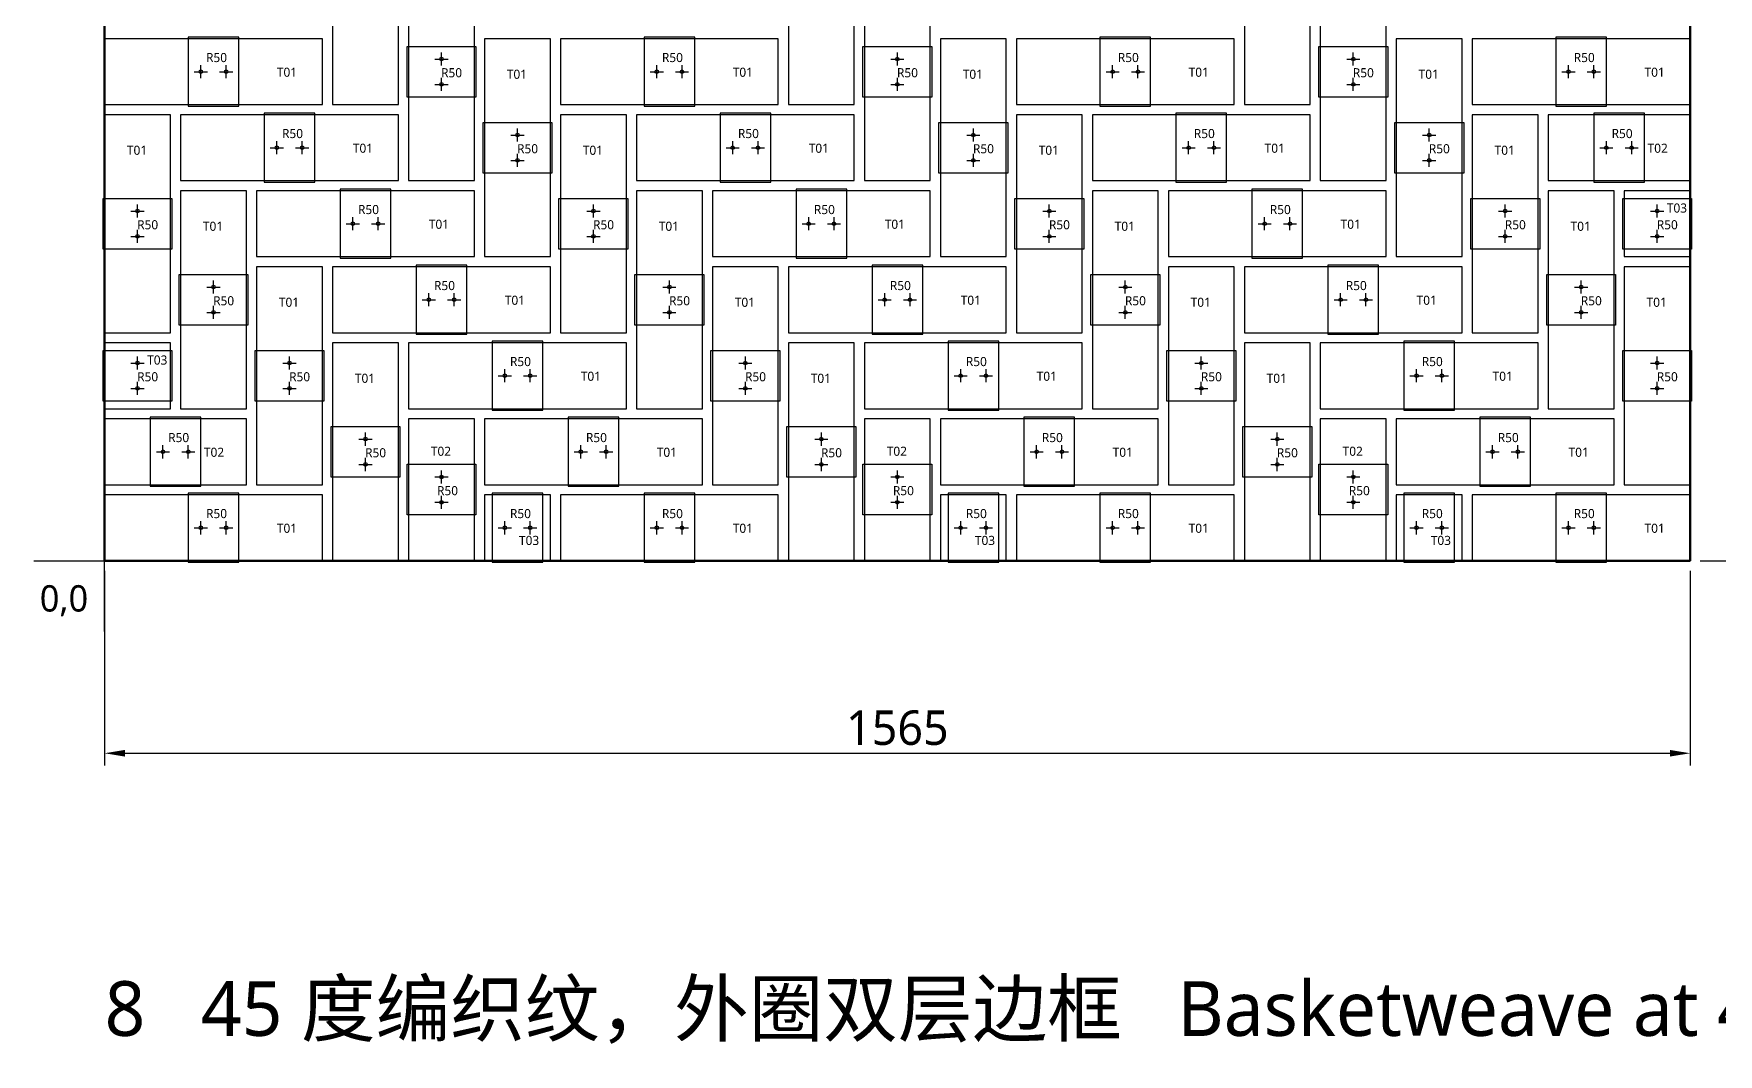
# Model space of a CAD drawing. Header units: millimetres. Extents: x -190 to 7814, y -8952 to 208.
# Drawn here: x 2502 to 4165, y -6627 to -5620 of the extents above; entities that cross this region are included whole.
import ezdxf
from ezdxf.enums import TextEntityAlignment as Align

# ---------------------------------------------------------------- set-up
doc = ezdxf.new("R2010")
doc.units = ezdxf.units.MM
for name, color, linetype in [('BOARD', 7, 'Continuous'), ('DIM', 8, 'Continuous'), ('ORIGIN', 1, 'Continuous'), ('P5_CLIP', 5, 'Continuous'), ('P5_HOLE', 1, 'Continuous'), ('P5_SLIP', 7, 'Continuous'), ('P5_TXT_B', 7, 'Continuous'), ('P5_TXT_C', 5, 'Continuous'), ('TITLE', 7, 'Continuous')]:
    doc.layers.add(name, color=color, linetype=linetype)
doc.styles.add('CN', font='msyh.ttc')
doc.dimstyles.new('MM', dxfattribs={"dimtxt": 34, "dimasz": 20, "dimexe": 12, "dimexo": 10, "dimgap": 8, "dimtad": 1, "dimdec": 1, "dimdsep": 46, "dimtxsty": 'CN', "dimcen": 2.5, "dimazin": 3, "dimtfac": 1, "dimtmove": 0, "dimatfit": 3})

msp = doc.modelspace()

# ---------------------------------------------------------------- linework, layer by layer
at = {"layer": 'BOARD', "lineweight": 50}
msp.add_lwpolyline([(2572.5, -6139.5), (4137.5, -6139.5), (4137.5, -4724.5), (2572.5, -4724.5)], close=True, dxfattribs=at)
at = {"layer": 'ORIGIN'}
for p, q in [((2572.5, -6209.5), (2572.5, -6049.5)), ((2502.5, -6139.5), (2662.5, -6139.5))]:
    msp.add_line(p, q, dxfattribs=at)
at = {"layer": 'P5_CLIP'}
for points in [[(2655, -5691), (2705, -5691), (2705, -5623), (2655, -5623)], [(2871, -5682), (2871, -5632), (2939, -5632), (2939, -5682)], [(3105, -5691), (3155, -5691), (3155, -5623), (3105, -5623)], [(3321, -5682), (3321, -5632), (3389, -5632), (3389, -5682)], [(3555, -5691), (3605, -5691), (3605, -5623), (3555, -5623)], [(3771, -5682), (3771, -5632), (3839, -5632), (3839, -5682)], [(4005, -5691), (4055, -5691), (4055, -5623), (4005, -5623)], [(2730, -5766), (2780, -5766), (2780, -5698), (2730, -5698)], [(3180, -5766), (3230, -5766), (3230, -5698), (3180, -5698)], [(3630, -5766), (3680, -5766), (3680, -5698), (3630, -5698)], [(4042.38, -5766), (4092.38, -5766), (4092.38, -5698), (4042.38, -5698)], [(2946, -5757), (2946, -5707), (3014, -5707), (3014, -5757)], [(3396, -5757), (3396, -5707), (3464, -5707), (3464, -5757)], [(3846, -5757), (3846, -5707), (3914, -5707), (3914, -5757)], [(2571, -5832), (2571, -5782), (2639, -5782), (2639, -5832)], [(2805, -5841), (2855, -5841), (2855, -5773), (2805, -5773)], [(3021, -5832), (3021, -5782), (3089, -5782), (3089, -5832)], [(3255, -5841), (3305, -5841), (3305, -5773), (3255, -5773)], [(3471, -5832), (3471, -5782), (3539, -5782), (3539, -5832)], [(3705, -5841), (3755, -5841), (3755, -5773), (3705, -5773)], [(3921, -5832), (3921, -5782), (3989, -5782), (3989, -5832)], [(4071, -5832), (4071, -5782), (4139, -5782), (4139, -5832)], [(2880, -5916), (2930, -5916), (2930, -5848), (2880, -5848)], [(3330, -5916), (3380, -5916), (3380, -5848), (3330, -5848)], [(3780, -5916), (3830, -5916), (3830, -5848), (3780, -5848)], [(2646, -5907), (2646, -5857), (2714, -5857), (2714, -5907)], [(3096, -5907), (3096, -5857), (3164, -5857), (3164, -5907)], [(3546, -5907), (3546, -5857), (3614, -5857), (3614, -5907)], [(3996, -5907), (3996, -5857), (4064, -5857), (4064, -5907)], [(2571, -5982), (2571, -5932), (2639, -5932), (2639, -5982)], [(2721, -5982), (2721, -5932), (2789, -5932), (2789, -5982)], [(2955, -5991), (3005, -5991), (3005, -5923), (2955, -5923)], [(3171, -5982), (3171, -5932), (3239, -5932), (3239, -5982)], [(3405, -5991), (3455, -5991), (3455, -5923), (3405, -5923)], [(3621, -5982), (3621, -5932), (3689, -5932), (3689, -5982)], [(3855, -5991), (3905, -5991), (3905, -5923), (3855, -5923)], [(4071, -5982), (4071, -5932), (4139, -5932), (4139, -5982)], [(2617.62, -6066), (2667.62, -6066), (2667.62, -5998), (2617.62, -5998)], [(3030, -6066), (3080, -6066), (3080, -5998), (3030, -5998)], [(3480, -6066), (3530, -6066), (3530, -5998), (3480, -5998)], [(3930, -6066), (3980, -6066), (3980, -5998), (3930, -5998)], [(2796, -6057), (2796, -6007), (2864, -6007), (2864, -6057)], [(3246, -6057), (3246, -6007), (3314, -6007), (3314, -6057)], [(3696, -6057), (3696, -6007), (3764, -6007), (3764, -6057)], [(2871, -6094.38), (2871, -6044.38), (2939, -6044.38), (2939, -6094.38)], [(3321, -6094.38), (3321, -6044.38), (3389, -6044.38), (3389, -6094.38)], [(3771, -6094.38), (3771, -6044.38), (3839, -6044.38), (3839, -6094.38)], [(2655, -6141), (2705, -6141), (2705, -6073), (2655, -6073)], [(2955, -6141), (3005, -6141), (3005, -6073), (2955, -6073)], [(3105, -6141), (3155, -6141), (3155, -6073), (3105, -6073)], [(3405, -6141), (3455, -6141), (3455, -6073), (3405, -6073)], [(3555, -6141), (3605, -6141), (3605, -6073), (3555, -6073)], [(3855, -6141), (3905, -6141), (3905, -6073), (3855, -6073)], [(4005, -6141), (4055, -6141), (4055, -6073), (4005, -6073)]]:
    msp.add_lwpolyline(points, close=True, dxfattribs=at)
at = {"layer": 'P5_HOLE'}
for p, q in [((2667.5, -5663.5), (2667.5, -5650.5)), ((2692.5, -5663.5), (2692.5, -5650.5)), ((2898.5, -5644.5), (2911.5, -5644.5)), ((2905, -5651), (2905, -5638)), ((3117.5, -5663.5), (3117.5, -5650.5)), ((3142.5, -5663.5), (3142.5, -5650.5)), ((3348.5, -5644.5), (3361.5, -5644.5)), ((3355, -5651), (3355, -5638)), ((3567.5, -5663.5), (3567.5, -5650.5)), ((3592.5, -5663.5), (3592.5, -5650.5)), ((3798.5, -5644.5), (3811.5, -5644.5)), ((3805, -5651), (3805, -5638)), ((4017.5, -5663.5), (4017.5, -5650.5)), ((4042.5, -5663.5), (4042.5, -5650.5)), ((2661, -5657), (2674, -5657)), ((2686, -5657), (2699, -5657)), ((2898.5, -5669.5), (2911.5, -5669.5)), ((2905, -5676), (2905, -5663)), ((3111, -5657), (3124, -5657)), ((3136, -5657), (3149, -5657)), ((3348.5, -5669.5), (3361.5, -5669.5)), ((3355, -5676), (3355, -5663)), ((3561, -5657), (3574, -5657)), ((3586, -5657), (3599, -5657)), ((3798.5, -5669.5), (3811.5, -5669.5)), ((3805, -5676), (3805, -5663)), ((4011, -5657), (4024, -5657)), ((4036, -5657), (4049, -5657)), ((2973.5, -5719.5), (2986.5, -5719.5)), ((2980, -5726), (2980, -5713)), ((3423.5, -5719.5), (3436.5, -5719.5)), ((3430, -5726), (3430, -5713)), ((3873.5, -5719.5), (3886.5, -5719.5)), ((3880, -5726), (3880, -5713)), ((2736, -5732), (2749, -5732)), ((2742.5, -5738.5), (2742.5, -5725.5)), ((2761, -5732), (2774, -5732)), ((2767.5, -5738.5), (2767.5, -5725.5)), ((3186, -5732), (3199, -5732)), ((3192.5, -5738.5), (3192.5, -5725.5)), ((3211, -5732), (3224, -5732)), ((3217.5, -5738.5), (3217.5, -5725.5)), ((3636, -5732), (3649, -5732)), ((3642.5, -5738.5), (3642.5, -5725.5)), ((3661, -5732), (3674, -5732)), ((3667.5, -5738.5), (3667.5, -5725.5)), ((4048.38, -5732), (4061.38, -5732)), ((4054.88, -5738.5), (4054.88, -5725.5)), ((4073.38, -5732), (4086.38, -5732)), ((4079.88, -5738.5), (4079.88, -5725.5)), ((2973.5, -5744.5), (2986.5, -5744.5)), ((2980, -5751), (2980, -5738)), ((3423.5, -5744.5), (3436.5, -5744.5)), ((3430, -5751), (3430, -5738)), ((3873.5, -5744.5), (3886.5, -5744.5)), ((3880, -5751), (3880, -5738)), ((2598.5, -5794.5), (2611.5, -5794.5)), ((2605, -5801), (2605, -5788)), ((2817.5, -5813.5), (2817.5, -5800.5)), ((2842.5, -5813.5), (2842.5, -5800.5)), ((3048.5, -5794.5), (3061.5, -5794.5)), ((3055, -5801), (3055, -5788)), ((3267.5, -5813.5), (3267.5, -5800.5)), ((3292.5, -5813.5), (3292.5, -5800.5)), ((3498.5, -5794.5), (3511.5, -5794.5)), ((3505, -5801), (3505, -5788)), ((3717.5, -5813.5), (3717.5, -5800.5)), ((3742.5, -5813.5), (3742.5, -5800.5)), ((3948.5, -5794.5), (3961.5, -5794.5)), ((3955, -5801), (3955, -5788)), ((4098.5, -5794.5), (4111.5, -5794.5)), ((4105, -5801), (4105, -5788)), ((2598.5, -5819.5), (2611.5, -5819.5)), ((2605, -5826), (2605, -5813)), ((2811, -5807), (2824, -5807)), ((2836, -5807), (2849, -5807)), ((3048.5, -5819.5), (3061.5, -5819.5)), ((3055, -5826), (3055, -5813)), ((3261, -5807), (3274, -5807)), ((3286, -5807), (3299, -5807)), ((3498.5, -5819.5), (3511.5, -5819.5)), ((3505, -5826), (3505, -5813)), ((3711, -5807), (3724, -5807)), ((3736, -5807), (3749, -5807)), ((3948.5, -5819.5), (3961.5, -5819.5)), ((3955, -5826), (3955, -5813)), ((4098.5, -5819.5), (4111.5, -5819.5)), ((4105, -5826), (4105, -5813)), ((2673.5, -5869.5), (2686.5, -5869.5)), ((2680, -5876), (2680, -5863)), ((3123.5, -5869.5), (3136.5, -5869.5)), ((3130, -5876), (3130, -5863)), ((3573.5, -5869.5), (3586.5, -5869.5)), ((3580, -5876), (3580, -5863)), ((4023.5, -5869.5), (4036.5, -5869.5)), ((4030, -5876), (4030, -5863)), ((2886, -5882), (2899, -5882)), ((2892.5, -5888.5), (2892.5, -5875.5)), ((2911, -5882), (2924, -5882)), ((2917.5, -5888.5), (2917.5, -5875.5)), ((3336, -5882), (3349, -5882)), ((3342.5, -5888.5), (3342.5, -5875.5)), ((3361, -5882), (3374, -5882)), ((3367.5, -5888.5), (3367.5, -5875.5)), ((3786, -5882), (3799, -5882)), ((3792.5, -5888.5), (3792.5, -5875.5)), ((3811, -5882), (3824, -5882)), ((3817.5, -5888.5), (3817.5, -5875.5)), ((2673.5, -5894.5), (2686.5, -5894.5)), ((2680, -5901), (2680, -5888)), ((3123.5, -5894.5), (3136.5, -5894.5)), ((3130, -5901), (3130, -5888)), ((3573.5, -5894.5), (3586.5, -5894.5)), ((3580, -5901), (3580, -5888)), ((4023.5, -5894.5), (4036.5, -5894.5)), ((4030, -5901), (4030, -5888)), ((2598.5, -5944.5), (2611.5, -5944.5)), ((2605, -5951), (2605, -5938)), ((2748.5, -5944.5), (2761.5, -5944.5)), ((2755, -5951), (2755, -5938)), ((2967.5, -5963.5), (2967.5, -5950.5)), ((2992.5, -5963.5), (2992.5, -5950.5)), ((3198.5, -5944.5), (3211.5, -5944.5)), ((3205, -5951), (3205, -5938)), ((3417.5, -5963.5), (3417.5, -5950.5)), ((3442.5, -5963.5), (3442.5, -5950.5)), ((3648.5, -5944.5), (3661.5, -5944.5)), ((3655, -5951), (3655, -5938)), ((3867.5, -5963.5), (3867.5, -5950.5)), ((3892.5, -5963.5), (3892.5, -5950.5)), ((4098.5, -5944.5), (4111.5, -5944.5)), ((4105, -5951), (4105, -5938)), ((2598.5, -5969.5), (2611.5, -5969.5)), ((2605, -5976), (2605, -5963)), ((2748.5, -5969.5), (2761.5, -5969.5)), ((2755, -5976), (2755, -5963)), ((2961, -5957), (2974, -5957)), ((2986, -5957), (2999, -5957)), ((3198.5, -5969.5), (3211.5, -5969.5)), ((3205, -5976), (3205, -5963)), ((3411, -5957), (3424, -5957)), ((3436, -5957), (3449, -5957)), ((3648.5, -5969.5), (3661.5, -5969.5)), ((3655, -5976), (3655, -5963)), ((3861, -5957), (3874, -5957)), ((3886, -5957), (3899, -5957)), ((4098.5, -5969.5), (4111.5, -5969.5)), ((4105, -5976), (4105, -5963)), ((2830, -6026), (2830, -6013)), ((3280, -6026), (3280, -6013)), ((3730, -6026), (3730, -6013)), ((2623.62, -6032), (2636.62, -6032)), ((2630.12, -6038.5), (2630.12, -6025.5)), ((2648.62, -6032), (2661.62, -6032)), ((2655.12, -6038.5), (2655.12, -6025.5)), ((2823.5, -6019.5), (2836.5, -6019.5)), ((3036, -6032), (3049, -6032)), ((3042.5, -6038.5), (3042.5, -6025.5)), ((3061, -6032), (3074, -6032)), ((3067.5, -6038.5), (3067.5, -6025.5)), ((3273.5, -6019.5), (3286.5, -6019.5)), ((3486, -6032), (3499, -6032)), ((3492.5, -6038.5), (3492.5, -6025.5)), ((3511, -6032), (3524, -6032)), ((3517.5, -6038.5), (3517.5, -6025.5)), ((3723.5, -6019.5), (3736.5, -6019.5)), ((3936, -6032), (3949, -6032)), ((3942.5, -6038.5), (3942.5, -6025.5)), ((3961, -6032), (3974, -6032)), ((3967.5, -6038.5), (3967.5, -6025.5)), ((2823.5, -6044.5), (2836.5, -6044.5)), ((2830, -6051), (2830, -6038)), ((2905, -6063.38), (2905, -6050.38)), ((3273.5, -6044.5), (3286.5, -6044.5)), ((3280, -6051), (3280, -6038)), ((3355, -6063.38), (3355, -6050.38)), ((3723.5, -6044.5), (3736.5, -6044.5)), ((3730, -6051), (3730, -6038)), ((3805, -6063.38), (3805, -6050.38)), ((2898.5, -6056.88), (2911.5, -6056.88)), ((3348.5, -6056.88), (3361.5, -6056.88)), ((3798.5, -6056.88), (3811.5, -6056.88)), ((2898.5, -6081.88), (2911.5, -6081.88)), ((2905, -6088.38), (2905, -6075.38)), ((3348.5, -6081.88), (3361.5, -6081.88)), ((3355, -6088.38), (3355, -6075.38)), ((3798.5, -6081.88), (3811.5, -6081.88)), ((3805, -6088.38), (3805, -6075.38)), ((2667.5, -6113.5), (2667.5, -6100.5)), ((2692.5, -6113.5), (2692.5, -6100.5)), ((2967.5, -6113.5), (2967.5, -6100.5)), ((2992.5, -6113.5), (2992.5, -6100.5)), ((3117.5, -6113.5), (3117.5, -6100.5)), ((3142.5, -6113.5), (3142.5, -6100.5)), ((3417.5, -6113.5), (3417.5, -6100.5)), ((3442.5, -6113.5), (3442.5, -6100.5)), ((3567.5, -6113.5), (3567.5, -6100.5)), ((3592.5, -6113.5), (3592.5, -6100.5)), ((3867.5, -6113.5), (3867.5, -6100.5)), ((3892.5, -6113.5), (3892.5, -6100.5)), ((4017.5, -6113.5), (4017.5, -6100.5)), ((4042.5, -6113.5), (4042.5, -6100.5)), ((2661, -6107), (2674, -6107)), ((2686, -6107), (2699, -6107)), ((2961, -6107), (2974, -6107)), ((2986, -6107), (2999, -6107)), ((3111, -6107), (3124, -6107)), ((3136, -6107), (3149, -6107)), ((3411, -6107), (3424, -6107)), ((3436, -6107), (3449, -6107)), ((3561, -6107), (3574, -6107)), ((3586, -6107), (3599, -6107)), ((3861, -6107), (3874, -6107)), ((3886, -6107), (3899, -6107)), ((4011, -6107), (4024, -6107)), ((4036, -6107), (4049, -6107))]:
    msp.add_line(p, q, dxfattribs=at)
for centre in [(2905, -5644.5), (3355, -5644.5), (3805, -5644.5), (2667.5, -5657), (2692.5, -5657), (2905, -5669.5), (3117.5, -5657), (3142.5, -5657), (3355, -5669.5), (3567.5, -5657), (3592.5, -5657), (3805, -5669.5), (4017.5, -5657), (4042.5, -5657), (2980, -5719.5), (3430, -5719.5), (3880, -5719.5), (2742.5, -5732), (2767.5, -5732), (3192.5, -5732), (3217.5, -5732), (3642.5, -5732), (3667.5, -5732), (4054.88, -5732), (4079.88, -5732), (2980, -5744.5), (3430, -5744.5), (3880, -5744.5), (2605, -5794.5), (3055, -5794.5), (3505, -5794.5), (3955, -5794.5), (4105, -5794.5), (2605, -5819.5), (2817.5, -5807), (2842.5, -5807), (3055, -5819.5), (3267.5, -5807), (3292.5, -5807), (3505, -5819.5), (3717.5, -5807), (3742.5, -5807), (3955, -5819.5), (4105, -5819.5), (2680, -5869.5), (3130, -5869.5), (3580, -5869.5), (4030, -5869.5), (2892.5, -5882), (2917.5, -5882), (3342.5, -5882), (3367.5, -5882), (3792.5, -5882), (3817.5, -5882), (2680, -5894.5), (3130, -5894.5), (3580, -5894.5), (4030, -5894.5), (2605, -5944.5), (2755, -5944.5), (3205, -5944.5), (3655, -5944.5), (4105, -5944.5), (2605, -5969.5), (2755, -5969.5), (2967.5, -5957), (2992.5, -5957), (3205, -5969.5), (3417.5, -5957), (3442.5, -5957), (3655, -5969.5), (3867.5, -5957), (3892.5, -5957), (4105, -5969.5), (2830, -6019.5), (3280, -6019.5), (3730, -6019.5), (2630.12, -6032), (2655.12, -6032), (3042.5, -6032), (3067.5, -6032), (3492.5, -6032), (3517.5, -6032), (3942.5, -6032), (3967.5, -6032), (2830, -6044.5), (3280, -6044.5), (3730, -6044.5), (2905, -6056.88), (3355, -6056.88), (3805, -6056.88), (2905, -6081.88), (3355, -6081.88), (3805, -6081.88), (2667.5, -6107), (2692.5, -6107), (2967.5, -6107), (2992.5, -6107), (3117.5, -6107), (3142.5, -6107), (3417.5, -6107), (3442.5, -6107), (3567.5, -6107), (3592.5, -6107), (3867.5, -6107), (3892.5, -6107), (4017.5, -6107), (4042.5, -6107)]:
    msp.add_circle(centre, 1.75, dxfattribs=at)
at = {"layer": 'P5_SLIP'}
for points in [[(2797.5, -5689.5), (2862.5, -5689.5), (2862.5, -5474.5), (2797.5, -5474.5)], [(3247.5, -5689.5), (3312.5, -5689.5), (3312.5, -5474.5), (3247.5, -5474.5)], [(3697.5, -5689.5), (3762.5, -5689.5), (3762.5, -5474.5), (3697.5, -5474.5)], [(2872.5, -5764.5), (2937.5, -5764.5), (2937.5, -5549.5), (2872.5, -5549.5)], [(3322.5, -5764.5), (3387.5, -5764.5), (3387.5, -5549.5), (3322.5, -5549.5)], [(3772.5, -5764.5), (3837.5, -5764.5), (3837.5, -5549.5), (3772.5, -5549.5)], [(2572.5, -5689.5), (2787.5, -5689.5), (2787.5, -5624.5), (2572.5, -5624.5)], [(2947.5, -5839.5), (3012.5, -5839.5), (3012.5, -5624.5), (2947.5, -5624.5)], [(3022.5, -5689.5), (3237.5, -5689.5), (3237.5, -5624.5), (3022.5, -5624.5)], [(3397.5, -5839.5), (3462.5, -5839.5), (3462.5, -5624.5), (3397.5, -5624.5)], [(3472.5, -5689.5), (3687.5, -5689.5), (3687.5, -5624.5), (3472.5, -5624.5)], [(3847.5, -5839.5), (3912.5, -5839.5), (3912.5, -5624.5), (3847.5, -5624.5)], [(3922.5, -5689.5), (4137.5, -5689.5), (4137.5, -5624.5), (3922.5, -5624.5)], [(2572.5, -5914.5), (2637.5, -5914.5), (2637.5, -5699.5), (2572.5, -5699.5)], [(2647.5, -5764.5), (2862.5, -5764.5), (2862.5, -5699.5), (2647.5, -5699.5)], [(3022.5, -5914.5), (3087.5, -5914.5), (3087.5, -5699.5), (3022.5, -5699.5)], [(3097.5, -5764.5), (3312.5, -5764.5), (3312.5, -5699.5), (3097.5, -5699.5)], [(3472.5, -5914.5), (3537.5, -5914.5), (3537.5, -5699.5), (3472.5, -5699.5)], [(3547.5, -5764.5), (3762.5, -5764.5), (3762.5, -5699.5), (3547.5, -5699.5)], [(3922.5, -5914.5), (3987.5, -5914.5), (3987.5, -5699.5), (3922.5, -5699.5)], [(3997.5, -5764.5), (4137.5, -5764.5), (4137.5, -5699.5), (3997.5, -5699.5)], [(2647.5, -5989.5), (2712.5, -5989.5), (2712.5, -5774.5), (2647.5, -5774.5)], [(2722.5, -5839.5), (2937.5, -5839.5), (2937.5, -5774.5), (2722.5, -5774.5)], [(3097.5, -5989.5), (3162.5, -5989.5), (3162.5, -5774.5), (3097.5, -5774.5)], [(3172.5, -5839.5), (3387.5, -5839.5), (3387.5, -5774.5), (3172.5, -5774.5)], [(3547.5, -5989.5), (3612.5, -5989.5), (3612.5, -5774.5), (3547.5, -5774.5)], [(3622.5, -5839.5), (3837.5, -5839.5), (3837.5, -5774.5), (3622.5, -5774.5)], [(3997.5, -5989.5), (4062.5, -5989.5), (4062.5, -5774.5), (3997.5, -5774.5)], [(4072.5, -5839.5), (4137.5, -5839.5), (4137.5, -5774.5), (4072.5, -5774.5)], [(2722.5, -6064.5), (2787.5, -6064.5), (2787.5, -5849.5), (2722.5, -5849.5)], [(2797.5, -5914.5), (3012.5, -5914.5), (3012.5, -5849.5), (2797.5, -5849.5)], [(3172.5, -6064.5), (3237.5, -6064.5), (3237.5, -5849.5), (3172.5, -5849.5)], [(3247.5, -5914.5), (3462.5, -5914.5), (3462.5, -5849.5), (3247.5, -5849.5)], [(3622.5, -6064.5), (3687.5, -6064.5), (3687.5, -5849.5), (3622.5, -5849.5)], [(3697.5, -5914.5), (3912.5, -5914.5), (3912.5, -5849.5), (3697.5, -5849.5)], [(4072.5, -6064.5), (4137.5, -6064.5), (4137.5, -5849.5), (4072.5, -5849.5)], [(2572.5, -5989.5), (2637.5, -5989.5), (2637.5, -5924.5), (2572.5, -5924.5)], [(2797.5, -6139.5), (2862.5, -6139.5), (2862.5, -5924.5), (2797.5, -5924.5)], [(2872.5, -5989.5), (3087.5, -5989.5), (3087.5, -5924.5), (2872.5, -5924.5)], [(3247.5, -6139.5), (3312.5, -6139.5), (3312.5, -5924.5), (3247.5, -5924.5)], [(3322.5, -5989.5), (3537.5, -5989.5), (3537.5, -5924.5), (3322.5, -5924.5)], [(3697.5, -6139.5), (3762.5, -6139.5), (3762.5, -5924.5), (3697.5, -5924.5)], [(3772.5, -5989.5), (3987.5, -5989.5), (3987.5, -5924.5), (3772.5, -5924.5)], [(2572.5, -6064.5), (2712.5, -6064.5), (2712.5, -5999.5), (2572.5, -5999.5)], [(2872.5, -6139.5), (2937.5, -6139.5), (2937.5, -5999.5), (2872.5, -5999.5)], [(2947.5, -6064.5), (3162.5, -6064.5), (3162.5, -5999.5), (2947.5, -5999.5)], [(3322.5, -6139.5), (3387.5, -6139.5), (3387.5, -5999.5), (3322.5, -5999.5)], [(3397.5, -6064.5), (3612.5, -6064.5), (3612.5, -5999.5), (3397.5, -5999.5)], [(3772.5, -6139.5), (3837.5, -6139.5), (3837.5, -5999.5), (3772.5, -5999.5)], [(3847.5, -6064.5), (4062.5, -6064.5), (4062.5, -5999.5), (3847.5, -5999.5)], [(2572.5, -6139.5), (2787.5, -6139.5), (2787.5, -6074.5), (2572.5, -6074.5)], [(2947.5, -6139.5), (3012.5, -6139.5), (3012.5, -6074.5), (2947.5, -6074.5)], [(3022.5, -6139.5), (3237.5, -6139.5), (3237.5, -6074.5), (3022.5, -6074.5)], [(3397.5, -6139.5), (3462.5, -6139.5), (3462.5, -6074.5), (3397.5, -6074.5)], [(3472.5, -6139.5), (3687.5, -6139.5), (3687.5, -6074.5), (3472.5, -6074.5)], [(3847.5, -6139.5), (3912.5, -6139.5), (3912.5, -6074.5), (3847.5, -6074.5)], [(3922.5, -6139.5), (4137.5, -6139.5), (4137.5, -6074.5), (3922.5, -6074.5)]]:
    msp.add_lwpolyline(points, close=True, dxfattribs=at)

# ---------------------------------------------------------------- texts
at = {"layer": 'ORIGIN', "style": 'CN'}
msp.add_text('0,0', height=26, dxfattribs=at).set_placement((2508.5, -6197.5), align=Align.BOTTOM_LEFT)
at = {"layer": 'P5_TXT_B', "style": 'CN'}
for s, p in [('T01', (2752.5, -5657.5)), ('T01', (3202.5, -5657.5)), ('T01', (3652.5, -5657.5)), ('T01', (4102.5, -5657.5)), ('T01', (2979.5, -5659.5)), ('T01', (3429.5, -5659.5)), ('T01', (3879.5, -5659.5)), ('T01', (2604.5, -5734.5)), ('T01', (2827.5, -5732.5)), ('T01', (3054.5, -5734.5)), ('T01', (3277.5, -5732.5)), ('T01', (3504.5, -5734.5)), ('T01', (3727.5, -5732.5)), ('T01', (3954.5, -5734.5)), ('T02', (4105.5, -5732.5)), ('T01', (2902.5, -5807.5)), ('T01', (3352.5, -5807.5)), ('T01', (3802.5, -5807.5)), ('T03', (4124.5, -5791.5)), ('T01', (2679.5, -5809.5)), ('T01', (3129.5, -5809.5)), ('T01', (3579.5, -5809.5)), ('T01', (4029.5, -5809.5)), ('T01', (2754.5, -5884.5)), ('T01', (2977.5, -5882.5)), ('T01', (3204.5, -5884.5)), ('T01', (3427.5, -5882.5)), ('T01', (3654.5, -5884.5)), ('T01', (3877.5, -5882.5)), ('T01', (4104.5, -5884.5)), ('T03', (2624.5, -5941.5)), ('T01', (3052.5, -5957.5)), ('T01', (3502.5, -5957.5)), ('T01', (3952.5, -5957.5)), ('T01', (2829.5, -5959.5)), ('T01', (3279.5, -5959.5)), ('T01', (3729.5, -5959.5)), ('T02', (2680.5, -6032.5)), ('T02', (2904.5, -6031.5)), ('T01', (3127.5, -6032.5)), ('T02', (3354.5, -6031.5)), ('T01', (3577.5, -6032.5)), ('T02', (3804.5, -6031.5)), ('T01', (4027.5, -6032.5)), ('T01', (2752.5, -6107.5)), ('T03', (2991.5, -6119.5)), ('T01', (3202.5, -6107.5)), ('T03', (3441.5, -6119.5)), ('T01', (3652.5, -6107.5)), ('T03', (3891.5, -6119.5)), ('T01', (4102.5, -6107.5))]:
    msp.add_text(s, height=9, dxfattribs=at).set_placement(p, align=Align.MIDDLE_CENTER)
at = {"layer": 'P5_TXT_C', "style": 'CN'}
for p in [(2683, -5643), (2915, -5658), (3133, -5643), (3365, -5658), (3583, -5643), (3815, -5658), (4033, -5643), (2758, -5718), (3208, -5718), (3658, -5718), (4070.38, -5718), (2990, -5733), (3440, -5733), (3890, -5733), (2833, -5793), (3283, -5793), (3733, -5793), (2615, -5808), (3065, -5808), (3515, -5808), (3965, -5808), (4115, -5808), (2908, -5868), (3358, -5868), (3808, -5868), (2690, -5883), (3140, -5883), (3590, -5883), (4040, -5883), (2983, -5943), (3433, -5943), (3883, -5943), (2615, -5958), (2765, -5958), (3215, -5958), (3665, -5958), (4115, -5958), (2645.62, -6018), (3058, -6018), (3508, -6018), (3958, -6018), (2840, -6033), (3290, -6033), (3740, -6033), (2911, -6070.38), (3361, -6070.38), (3811, -6070.38), (2683, -6093), (2983, -6093), (3133, -6093), (3433, -6093), (3583, -6093), (3883, -6093), (4033, -6093)]:
    msp.add_text('R50', height=9, dxfattribs=at).set_placement(p, align=Align.MIDDLE_CENTER)
at = {"layer": 'TITLE', "style": 'CN'}
msp.add_text('8   45 度编织纹，外圈双层边框   Basketweave at 45 deg inside a', height=54, dxfattribs=at).set_placement((2572.5, -6624.6), align=Align.BOTTOM_LEFT)

# ---------------------------------------------------------------- dimensions: what is measured, and where the dimension line sits
at = {"layer": 'DIM'}
msp.add_linear_dim(base=(4327.5, -6139.5), p1=(4137.5, -6139.5), p2=(4137.5, -4724.5), angle=90, dimstyle='MM', dxfattribs=at).render()
msp.add_linear_dim(base=(2572.5, -6329.5), p1=(2572.5, -6139.5), p2=(4137.5, -6139.5), dimstyle='MM', dxfattribs=at).render()

doc.saveas('drawing.dxf')
